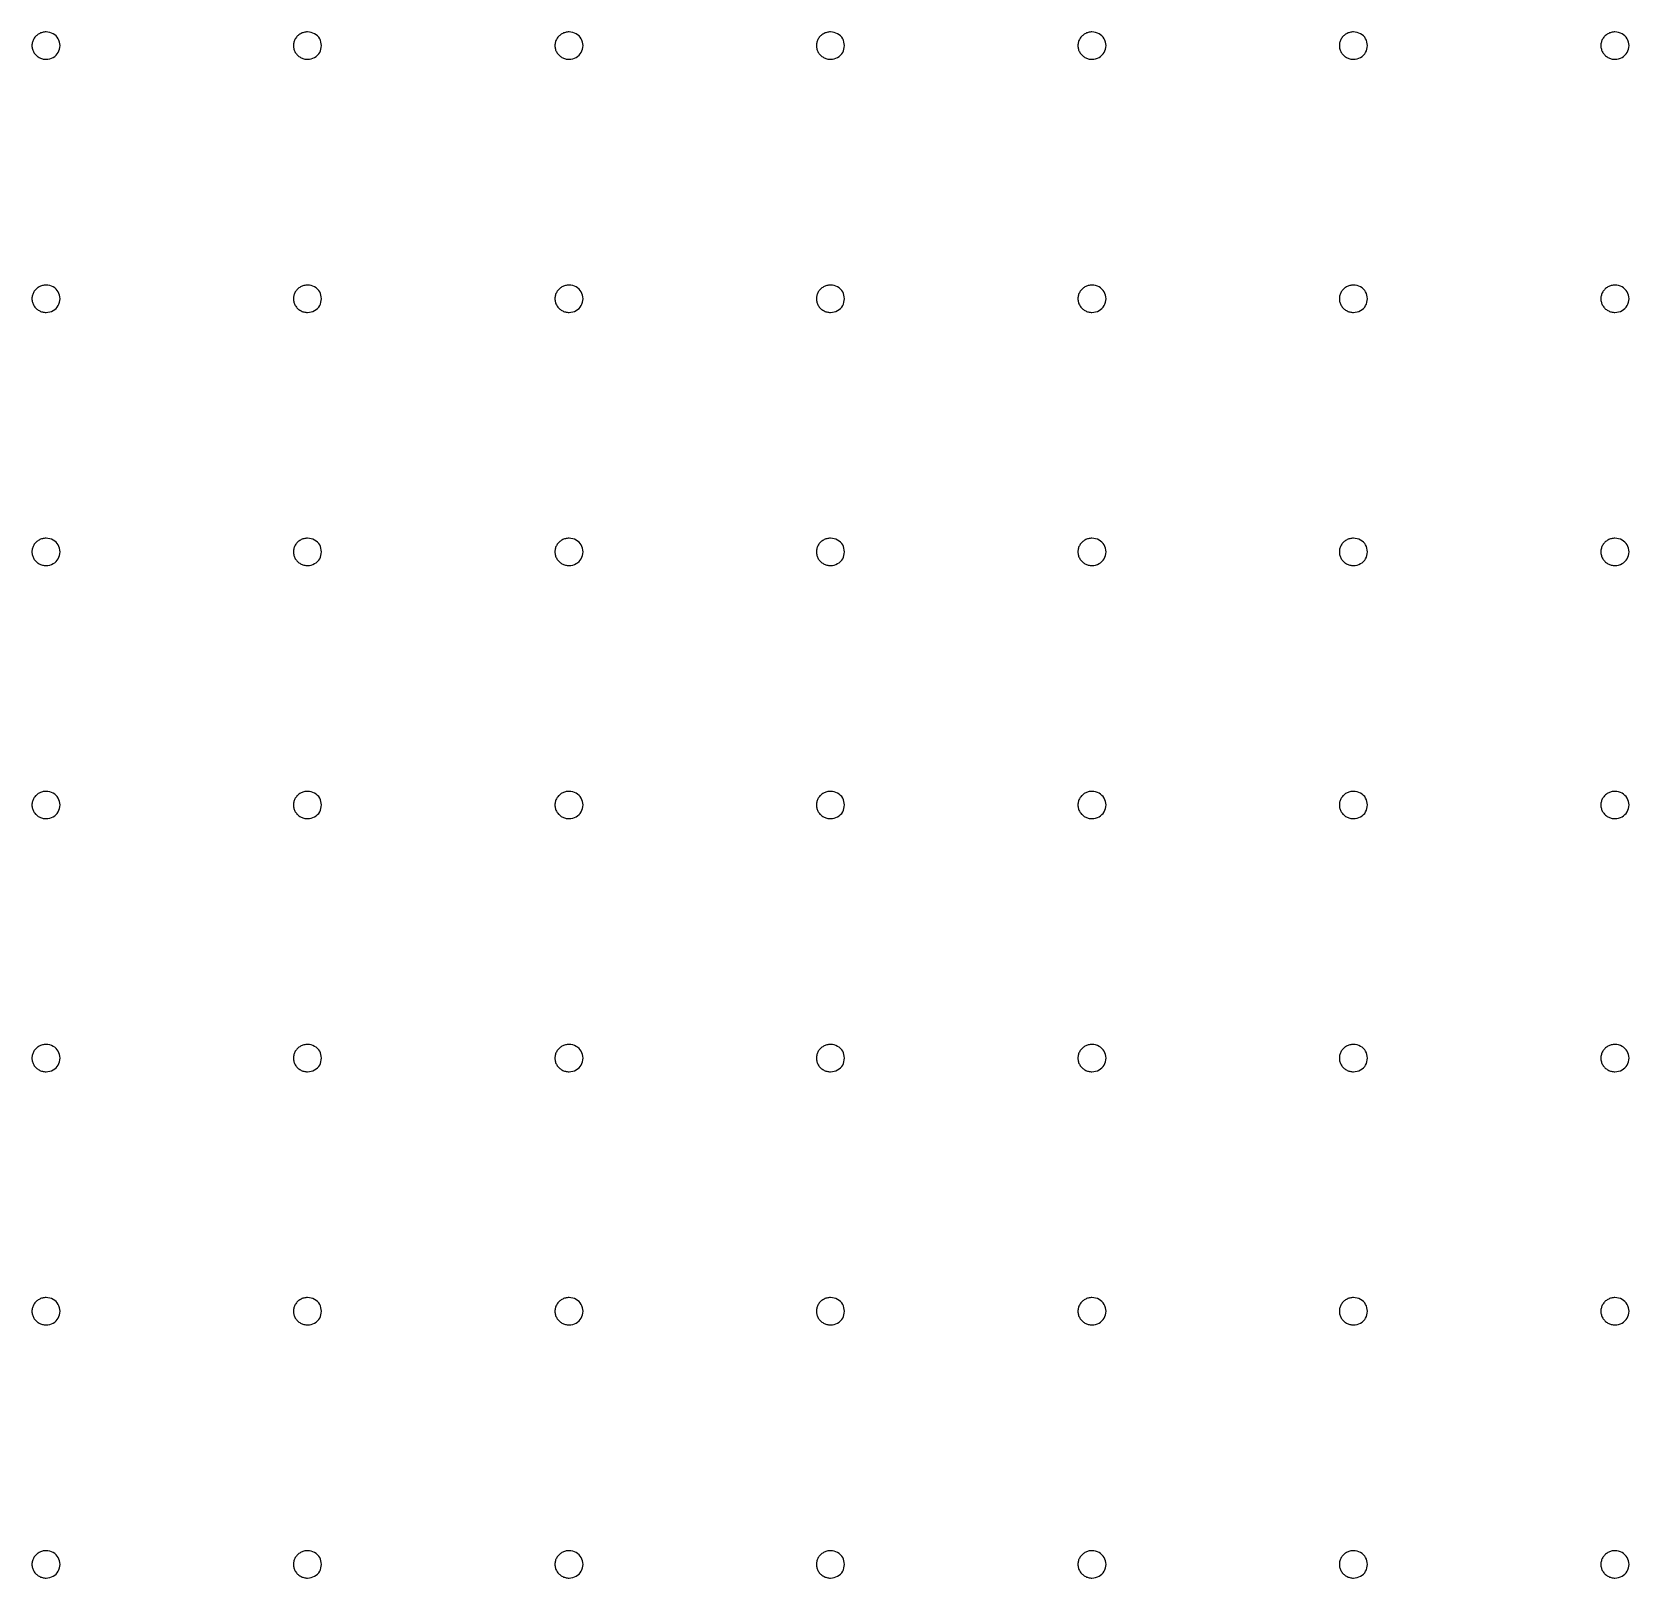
# Model space of a CAD drawing. Extents: x 0 to 210, y 0 to 204.
# Drawn here: x 177.17 to 209.91, y 171.75 to 203.43 of the extents above; entities that cross this region are included whole.
import ezdxf

# ---------------------------------------------------------------- set-up
doc = ezdxf.new("R2010")
doc.units = 0
doc.layers.add('Capa_1', color=7, linetype='CONTINUOUS')

msp = doc.modelspace()

# ---------------------------------------------------------------- linework, layer by layer
at = {"layer": 'Capa_1', "color": 7}
for p, q in [((177.748224, 203.145772), (177.748224, 203.145772)), ((183.108774, 203.145772), (183.108774, 203.145772)), ((188.469324, 203.145772), (188.469324, 203.145772)), ((193.829876, 203.145772), (193.829876, 203.145772)), ((199.190426, 203.145772), (199.190426, 203.145772)), ((204.550975, 203.145772), (204.550975, 203.145772)), ((209.911525, 203.145772), (209.911525, 203.145772)), ((177.748224, 197.958985), (177.748224, 197.958985)), ((183.108774, 197.958985), (183.108774, 197.958985)), ((188.469324, 197.958985), (188.469324, 197.958985)), ((193.829876, 197.958985), (193.829876, 197.958985)), ((199.190426, 197.958985), (199.190426, 197.958985)), ((204.550975, 197.958985), (204.550975, 197.958985)), ((209.911525, 197.958985), (209.911525, 197.958985)), ((177.748224, 192.772198), (177.748224, 192.772198)), ((183.108774, 192.772198), (183.108774, 192.772198)), ((188.469324, 192.772198), (188.469324, 192.772198)), ((193.829876, 192.772198), (193.829876, 192.772198)), ((199.190426, 192.772198), (199.190426, 192.772198)), ((204.550975, 192.772198), (204.550975, 192.772198)), ((209.911525, 192.772198), (209.911525, 192.772198)), ((177.748224, 187.585411), (177.748224, 187.585411)), ((183.108774, 187.585411), (183.108774, 187.585411)), ((188.469324, 187.585411), (188.469324, 187.585411)), ((193.829876, 187.585411), (193.829876, 187.585411)), ((199.190426, 187.585411), (199.190426, 187.585411)), ((204.550975, 187.585411), (204.550975, 187.585411)), ((209.911525, 187.585411), (209.911525, 187.585411)), ((177.748224, 182.398624), (177.748224, 182.398624)), ((183.108774, 182.398624), (183.108774, 182.398624)), ((188.469324, 182.398624), (188.469324, 182.398624)), ((193.829876, 182.398624), (193.829876, 182.398624)), ((199.190426, 182.398624), (199.190426, 182.398624)), ((204.550975, 182.398624), (204.550975, 182.398624)), ((209.911525, 182.398624), (209.911525, 182.398624)), ((177.748224, 177.211838), (177.748224, 177.211838)), ((183.108774, 177.211838), (183.108774, 177.211838)), ((188.469324, 177.211838), (188.469324, 177.211838)), ((193.829876, 177.211838), (193.829876, 177.211838)), ((199.190426, 177.211838), (199.190426, 177.211838)), ((204.550975, 177.211838), (204.550975, 177.211838)), ((209.911525, 177.211838), (209.911525, 177.211838)), ((177.748224, 172.025051), (177.748224, 172.025051)), ((183.108774, 172.025051), (183.108774, 172.025051)), ((188.469324, 172.025051), (188.469324, 172.025051)), ((193.829876, 172.025051), (193.829876, 172.025051)), ((199.190426, 172.025051), (199.190426, 172.025051)), ((204.550975, 172.025051), (204.550975, 172.025051)), ((209.911525, 172.025051), (209.911525, 172.025051))]:
    msp.add_line(p, q, dxfattribs=at)
for points in [[(177.748224, 203.145772), (177.740158, 203.096338), (177.724152, 202.99824), (177.608517, 202.891787), (177.484204, 202.859508), (177.383585, 202.872438), (177.31314, 202.900581), (177.252542, 202.945441), (177.205987, 203.004047), (177.17667, 203.072369), (177.16663, 203.145772), (177.17667, 203.219174), (177.205988, 203.287496), (177.252542, 203.346101), (177.313141, 203.39096), (177.383586, 203.419103), (177.484204, 203.432033), (177.608517, 203.399754), (177.724151, 203.293302), (177.740158, 203.195205), (177.748224, 203.145772)], [(183.108774, 203.145772), (183.100708, 203.096338), (183.084702, 202.99824), (182.969067, 202.891787), (182.844754, 202.859508), (182.744135, 202.872438), (182.67369, 202.900581), (182.613091, 202.945441), (182.566537, 203.004047), (182.537219, 203.072369), (182.52718, 203.145772), (182.53722, 203.219174), (182.566538, 203.287496), (182.613092, 203.346101), (182.673691, 203.39096), (182.744136, 203.419103), (182.844754, 203.432033), (182.969066, 203.399754), (183.0847, 203.293302), (183.100708, 203.195205), (183.108774, 203.145772)], [(188.469324, 203.145772), (188.461258, 203.096338), (188.445251, 202.99824), (188.329617, 202.891787), (188.205304, 202.859508), (188.104685, 202.872438), (188.03424, 202.900581), (187.973641, 202.945441), (187.927087, 203.004047), (187.897769, 203.072369), (187.88773, 203.145772), (187.89777, 203.219174), (187.927088, 203.287496), (187.973642, 203.346101), (188.034241, 203.39096), (188.104685, 203.419103), (188.205304, 203.432033), (188.329616, 203.399754), (188.44525, 203.293302), (188.461257, 203.195205), (188.469324, 203.145772)], [(193.829876, 203.145772), (193.82181, 203.096338), (193.805804, 202.99824), (193.690169, 202.891787), (193.565856, 202.859508), (193.465237, 202.872438), (193.394792, 202.900581), (193.334193, 202.945441), (193.287639, 203.004047), (193.258321, 203.072369), (193.248282, 203.145772), (193.258322, 203.219174), (193.28764, 203.287496), (193.334194, 203.346101), (193.394793, 203.39096), (193.465238, 203.419103), (193.565856, 203.432033), (193.690168, 203.399754), (193.805803, 203.293302), (193.82181, 203.195205), (193.829876, 203.145772)], [(199.190426, 203.145772), (199.18236, 203.096338), (199.166353, 202.99824), (199.050719, 202.891787), (198.926406, 202.859508), (198.825787, 202.872438), (198.755342, 202.900581), (198.694743, 202.945441), (198.648189, 203.004047), (198.618871, 203.072369), (198.608832, 203.145772), (198.618872, 203.219174), (198.64819, 203.287496), (198.694744, 203.346101), (198.755343, 203.39096), (198.825787, 203.419103), (198.926406, 203.432033), (199.050718, 203.399754), (199.166352, 203.293302), (199.182359, 203.195205), (199.190426, 203.145772)], [(204.550975, 203.145772), (204.54291, 203.096338), (204.526903, 202.99824), (204.411269, 202.891787), (204.286956, 202.859508), (204.186337, 202.872438), (204.115892, 202.900581), (204.055293, 202.945441), (204.008739, 203.004047), (203.979421, 203.072369), (203.969382, 203.145772), (203.979422, 203.219174), (204.008739, 203.287496), (204.055294, 203.346101), (204.115893, 203.39096), (204.186337, 203.419103), (204.286956, 203.432033), (204.411268, 203.399754), (204.526902, 203.293302), (204.542909, 203.195205), (204.550975, 203.145772)], [(209.911525, 203.145772), (209.903459, 203.096338), (209.887453, 202.99824), (209.771819, 202.891787), (209.647506, 202.859508), (209.546887, 202.872438), (209.476442, 202.900581), (209.415843, 202.945441), (209.369288, 203.004047), (209.339971, 203.072369), (209.329932, 203.145772), (209.339971, 203.219174), (209.369289, 203.287496), (209.415844, 203.346101), (209.476442, 203.39096), (209.546887, 203.419103), (209.647506, 203.432033), (209.771818, 203.399754), (209.887452, 203.293302), (209.903459, 203.195205), (209.911525, 203.145772)], [(177.748224, 197.958985), (177.740158, 197.909551), (177.724152, 197.811453), (177.608517, 197.705), (177.484204, 197.672721), (177.383585, 197.685651), (177.31314, 197.713795), (177.252542, 197.758654), (177.205987, 197.81726), (177.17667, 197.885582), (177.16663, 197.958985), (177.17667, 198.032387), (177.205988, 198.100709), (177.252542, 198.159314), (177.313141, 198.204173), (177.383586, 198.232316), (177.484204, 198.245246), (177.608517, 198.212967), (177.724151, 198.106515), (177.740158, 198.008418), (177.748224, 197.958985)], [(183.108774, 197.958985), (183.100708, 197.909551), (183.084702, 197.811453), (182.969067, 197.705), (182.844754, 197.672721), (182.744135, 197.685651), (182.67369, 197.713795), (182.613091, 197.758654), (182.566537, 197.81726), (182.537219, 197.885582), (182.52718, 197.958985), (182.53722, 198.032387), (182.566538, 198.100709), (182.613092, 198.159314), (182.673691, 198.204173), (182.744136, 198.232316), (182.844754, 198.245246), (182.969066, 198.212967), (183.0847, 198.106515), (183.100708, 198.008418), (183.108774, 197.958985)], [(188.469324, 197.958985), (188.461258, 197.909551), (188.445251, 197.811453), (188.329617, 197.705), (188.205304, 197.672721), (188.104685, 197.685651), (188.03424, 197.713795), (187.973641, 197.758654), (187.927087, 197.81726), (187.897769, 197.885582), (187.88773, 197.958985), (187.89777, 198.032387), (187.927088, 198.100709), (187.973642, 198.159314), (188.034241, 198.204173), (188.104685, 198.232316), (188.205304, 198.245246), (188.329616, 198.212967), (188.44525, 198.106515), (188.461257, 198.008418), (188.469324, 197.958985)], [(193.829876, 197.958985), (193.82181, 197.909551), (193.805804, 197.811453), (193.690169, 197.705), (193.565856, 197.672721), (193.465237, 197.685651), (193.394792, 197.713795), (193.334193, 197.758654), (193.287639, 197.81726), (193.258321, 197.885582), (193.248282, 197.958985), (193.258322, 198.032387), (193.28764, 198.100709), (193.334194, 198.159314), (193.394793, 198.204173), (193.465238, 198.232316), (193.565856, 198.245246), (193.690168, 198.212967), (193.805803, 198.106515), (193.82181, 198.008418), (193.829876, 197.958985)], [(199.190426, 197.958985), (199.18236, 197.909551), (199.166353, 197.811453), (199.050719, 197.705), (198.926406, 197.672721), (198.825787, 197.685651), (198.755342, 197.713795), (198.694743, 197.758654), (198.648189, 197.81726), (198.618871, 197.885582), (198.608832, 197.958985), (198.618872, 198.032387), (198.64819, 198.100709), (198.694744, 198.159314), (198.755343, 198.204173), (198.825787, 198.232316), (198.926406, 198.245246), (199.050718, 198.212967), (199.166352, 198.106515), (199.182359, 198.008418), (199.190426, 197.958985)], [(204.550975, 197.958985), (204.54291, 197.909551), (204.526903, 197.811453), (204.411269, 197.705), (204.286956, 197.672721), (204.186337, 197.685651), (204.115892, 197.713795), (204.055293, 197.758654), (204.008739, 197.81726), (203.979421, 197.885582), (203.969382, 197.958985), (203.979422, 198.032387), (204.008739, 198.100709), (204.055294, 198.159314), (204.115893, 198.204173), (204.186337, 198.232316), (204.286956, 198.245246), (204.411268, 198.212967), (204.526902, 198.106515), (204.542909, 198.008418), (204.550975, 197.958985)], [(209.911525, 197.958985), (209.903459, 197.909551), (209.887453, 197.811453), (209.771819, 197.705), (209.647506, 197.672721), (209.546887, 197.685651), (209.476442, 197.713795), (209.415843, 197.758654), (209.369288, 197.81726), (209.339971, 197.885582), (209.329932, 197.958985), (209.339971, 198.032387), (209.369289, 198.100709), (209.415844, 198.159314), (209.476442, 198.204173), (209.546887, 198.232316), (209.647506, 198.245246), (209.771818, 198.212967), (209.887452, 198.106515), (209.903459, 198.008418), (209.911525, 197.958985)], [(177.748224, 192.772198), (177.740158, 192.722764), (177.724152, 192.624666), (177.608517, 192.518213), (177.484204, 192.485934), (177.383585, 192.498864), (177.31314, 192.527007), (177.252542, 192.571867), (177.205987, 192.630473), (177.17667, 192.698795), (177.16663, 192.772198), (177.17667, 192.8456), (177.205988, 192.913922), (177.252542, 192.972527), (177.313141, 193.017386), (177.383586, 193.045529), (177.484204, 193.058459), (177.608517, 193.02618), (177.724151, 192.919728), (177.740158, 192.821631), (177.748224, 192.772198)], [(183.108774, 192.772198), (183.100708, 192.722764), (183.084702, 192.624666), (182.969067, 192.518213), (182.844754, 192.485934), (182.744135, 192.498864), (182.67369, 192.527007), (182.613091, 192.571867), (182.566537, 192.630473), (182.537219, 192.698795), (182.52718, 192.772198), (182.53722, 192.8456), (182.566538, 192.913922), (182.613092, 192.972527), (182.673691, 193.017386), (182.744136, 193.045529), (182.844754, 193.058459), (182.969066, 193.02618), (183.0847, 192.919728), (183.100708, 192.821631), (183.108774, 192.772198)], [(188.469324, 192.772198), (188.461258, 192.722764), (188.445251, 192.624666), (188.329617, 192.518213), (188.205304, 192.485934), (188.104685, 192.498864), (188.03424, 192.527007), (187.973641, 192.571867), (187.927087, 192.630473), (187.897769, 192.698795), (187.88773, 192.772198), (187.89777, 192.8456), (187.927088, 192.913922), (187.973642, 192.972527), (188.034241, 193.017386), (188.104685, 193.045529), (188.205304, 193.058459), (188.329616, 193.02618), (188.44525, 192.919728), (188.461257, 192.821631), (188.469324, 192.772198)], [(193.829876, 192.772198), (193.82181, 192.722764), (193.805804, 192.624666), (193.690169, 192.518213), (193.565856, 192.485934), (193.465237, 192.498864), (193.394792, 192.527007), (193.334193, 192.571867), (193.287639, 192.630473), (193.258321, 192.698795), (193.248282, 192.772198), (193.258322, 192.8456), (193.28764, 192.913922), (193.334194, 192.972527), (193.394793, 193.017386), (193.465238, 193.045529), (193.565856, 193.058459), (193.690168, 193.02618), (193.805803, 192.919728), (193.82181, 192.821631), (193.829876, 192.772198)], [(199.190426, 192.772198), (199.18236, 192.722764), (199.166353, 192.624666), (199.050719, 192.518213), (198.926406, 192.485934), (198.825787, 192.498864), (198.755342, 192.527007), (198.694743, 192.571867), (198.648189, 192.630473), (198.618871, 192.698795), (198.608832, 192.772198), (198.618872, 192.8456), (198.64819, 192.913922), (198.694744, 192.972527), (198.755343, 193.017386), (198.825787, 193.045529), (198.926406, 193.058459), (199.050718, 193.02618), (199.166352, 192.919728), (199.182359, 192.821631), (199.190426, 192.772198)], [(204.550975, 192.772198), (204.54291, 192.722764), (204.526903, 192.624666), (204.411269, 192.518213), (204.286956, 192.485934), (204.186337, 192.498864), (204.115892, 192.527007), (204.055293, 192.571867), (204.008739, 192.630473), (203.979421, 192.698795), (203.969382, 192.772198), (203.979422, 192.8456), (204.008739, 192.913922), (204.055294, 192.972527), (204.115893, 193.017386), (204.186337, 193.045529), (204.286956, 193.058459), (204.411268, 193.02618), (204.526902, 192.919728), (204.542909, 192.821631), (204.550975, 192.772198)], [(209.911525, 192.772198), (209.903459, 192.722764), (209.887453, 192.624666), (209.771819, 192.518213), (209.647506, 192.485934), (209.546887, 192.498864), (209.476442, 192.527007), (209.415843, 192.571867), (209.369288, 192.630473), (209.339971, 192.698795), (209.329932, 192.772198), (209.339971, 192.8456), (209.369289, 192.913922), (209.415844, 192.972527), (209.476442, 193.017386), (209.546887, 193.045529), (209.647506, 193.058459), (209.771818, 193.02618), (209.887452, 192.919728), (209.903459, 192.821631), (209.911525, 192.772198)], [(177.748224, 187.585411), (177.740158, 187.535978), (177.724152, 187.43788), (177.608517, 187.331427), (177.484204, 187.299147), (177.383585, 187.312077), (177.31314, 187.340221), (177.252542, 187.385081), (177.205987, 187.443686), (177.17667, 187.512008), (177.16663, 187.585411), (177.17667, 187.658813), (177.205988, 187.727135), (177.252542, 187.78574), (177.313141, 187.830599), (177.383586, 187.858742), (177.484204, 187.871673), (177.608517, 187.839393), (177.724151, 187.732941), (177.740158, 187.634844), (177.748224, 187.585411)], [(183.108774, 187.585411), (183.100708, 187.535978), (183.084702, 187.43788), (182.969067, 187.331427), (182.844754, 187.299147), (182.744135, 187.312077), (182.67369, 187.340221), (182.613091, 187.385081), (182.566537, 187.443686), (182.537219, 187.512008), (182.52718, 187.585411), (182.53722, 187.658813), (182.566538, 187.727135), (182.613092, 187.78574), (182.673691, 187.830599), (182.744136, 187.858742), (182.844754, 187.871673), (182.969066, 187.839393), (183.0847, 187.732941), (183.100708, 187.634844), (183.108774, 187.585411)], [(188.469324, 187.585411), (188.461258, 187.535978), (188.445251, 187.43788), (188.329617, 187.331427), (188.205304, 187.299147), (188.104685, 187.312077), (188.03424, 187.340221), (187.973641, 187.385081), (187.927087, 187.443686), (187.897769, 187.512008), (187.88773, 187.585411), (187.89777, 187.658813), (187.927088, 187.727135), (187.973642, 187.78574), (188.034241, 187.830599), (188.104685, 187.858742), (188.205304, 187.871673), (188.329616, 187.839393), (188.44525, 187.732941), (188.461257, 187.634844), (188.469324, 187.585411)], [(193.829876, 187.585411), (193.82181, 187.535978), (193.805804, 187.43788), (193.690169, 187.331427), (193.565856, 187.299147), (193.465237, 187.312077), (193.394792, 187.340221), (193.334193, 187.385081), (193.287639, 187.443686), (193.258321, 187.512008), (193.248282, 187.585411), (193.258322, 187.658813), (193.28764, 187.727135), (193.334194, 187.78574), (193.394793, 187.830599), (193.465238, 187.858742), (193.565856, 187.871673), (193.690168, 187.839393), (193.805803, 187.732941), (193.82181, 187.634844), (193.829876, 187.585411)], [(199.190426, 187.585411), (199.18236, 187.535978), (199.166353, 187.43788), (199.050719, 187.331427), (198.926406, 187.299147), (198.825787, 187.312077), (198.755342, 187.340221), (198.694743, 187.385081), (198.648189, 187.443686), (198.618871, 187.512008), (198.608832, 187.585411), (198.618872, 187.658813), (198.64819, 187.727135), (198.694744, 187.78574), (198.755343, 187.830599), (198.825787, 187.858742), (198.926406, 187.871673), (199.050718, 187.839393), (199.166352, 187.732941), (199.182359, 187.634844), (199.190426, 187.585411)], [(204.550975, 187.585411), (204.54291, 187.535978), (204.526903, 187.43788), (204.411269, 187.331427), (204.286956, 187.299147), (204.186337, 187.312077), (204.115892, 187.340221), (204.055293, 187.385081), (204.008739, 187.443686), (203.979421, 187.512008), (203.969382, 187.585411), (203.979422, 187.658813), (204.008739, 187.727135), (204.055294, 187.78574), (204.115893, 187.830599), (204.186337, 187.858742), (204.286956, 187.871673), (204.411268, 187.839393), (204.526902, 187.732941), (204.542909, 187.634844), (204.550975, 187.585411)], [(209.911525, 187.585411), (209.903459, 187.535978), (209.887453, 187.43788), (209.771819, 187.331427), (209.647506, 187.299147), (209.546887, 187.312077), (209.476442, 187.340221), (209.415843, 187.385081), (209.369288, 187.443686), (209.339971, 187.512008), (209.329932, 187.585411), (209.339971, 187.658813), (209.369289, 187.727135), (209.415844, 187.78574), (209.476442, 187.830599), (209.546887, 187.858742), (209.647506, 187.871673), (209.771818, 187.839393), (209.887452, 187.732941), (209.903459, 187.634844), (209.911525, 187.585411)], [(177.748224, 182.398624), (177.740158, 182.349191), (177.724152, 182.251093), (177.608517, 182.144639), (177.484204, 182.11236), (177.383585, 182.12529), (177.31314, 182.153434), (177.252542, 182.198294), (177.205987, 182.256899), (177.17667, 182.325221), (177.16663, 182.398624), (177.17667, 182.472026), (177.205988, 182.540348), (177.252542, 182.598953), (177.313141, 182.643812), (177.383586, 182.671955), (177.484204, 182.684886), (177.608517, 182.652606), (177.724151, 182.546154), (177.740158, 182.448057), (177.748224, 182.398624)], [(183.108774, 182.398624), (183.100708, 182.349191), (183.084702, 182.251093), (182.969067, 182.144639), (182.844754, 182.11236), (182.744135, 182.12529), (182.67369, 182.153434), (182.613091, 182.198294), (182.566537, 182.256899), (182.537219, 182.325221), (182.52718, 182.398624), (182.53722, 182.472026), (182.566538, 182.540348), (182.613092, 182.598953), (182.673691, 182.643812), (182.744136, 182.671955), (182.844754, 182.684886), (182.969066, 182.652606), (183.0847, 182.546154), (183.100708, 182.448057), (183.108774, 182.398624)], [(188.469324, 182.398624), (188.461258, 182.349191), (188.445251, 182.251093), (188.329617, 182.144639), (188.205304, 182.11236), (188.104685, 182.12529), (188.03424, 182.153434), (187.973641, 182.198294), (187.927087, 182.256899), (187.897769, 182.325221), (187.88773, 182.398624), (187.89777, 182.472026), (187.927088, 182.540348), (187.973642, 182.598953), (188.034241, 182.643812), (188.104685, 182.671955), (188.205304, 182.684886), (188.329616, 182.652606), (188.44525, 182.546154), (188.461257, 182.448057), (188.469324, 182.398624)], [(193.829876, 182.398624), (193.82181, 182.349191), (193.805804, 182.251093), (193.690169, 182.144639), (193.565856, 182.11236), (193.465237, 182.12529), (193.394792, 182.153434), (193.334193, 182.198294), (193.287639, 182.256899), (193.258321, 182.325221), (193.248282, 182.398624), (193.258322, 182.472026), (193.28764, 182.540348), (193.334194, 182.598953), (193.394793, 182.643812), (193.465238, 182.671955), (193.565856, 182.684886), (193.690168, 182.652606), (193.805803, 182.546154), (193.82181, 182.448057), (193.829876, 182.398624)], [(199.190426, 182.398624), (199.18236, 182.349191), (199.166353, 182.251093), (199.050719, 182.144639), (198.926406, 182.11236), (198.825787, 182.12529), (198.755342, 182.153434), (198.694743, 182.198294), (198.648189, 182.256899), (198.618871, 182.325221), (198.608832, 182.398624), (198.618872, 182.472026), (198.64819, 182.540348), (198.694744, 182.598953), (198.755343, 182.643812), (198.825787, 182.671955), (198.926406, 182.684886), (199.050718, 182.652606), (199.166352, 182.546154), (199.182359, 182.448057), (199.190426, 182.398624)], [(204.550975, 182.398624), (204.54291, 182.349191), (204.526903, 182.251093), (204.411269, 182.144639), (204.286956, 182.11236), (204.186337, 182.12529), (204.115892, 182.153434), (204.055293, 182.198294), (204.008739, 182.256899), (203.979421, 182.325221), (203.969382, 182.398624), (203.979422, 182.472026), (204.008739, 182.540348), (204.055294, 182.598953), (204.115893, 182.643812), (204.186337, 182.671955), (204.286956, 182.684886), (204.411268, 182.652606), (204.526902, 182.546154), (204.542909, 182.448057), (204.550975, 182.398624)], [(209.911525, 182.398624), (209.903459, 182.349191), (209.887453, 182.251093), (209.771819, 182.144639), (209.647506, 182.11236), (209.546887, 182.12529), (209.476442, 182.153434), (209.415843, 182.198294), (209.369288, 182.256899), (209.339971, 182.325221), (209.329932, 182.398624), (209.339971, 182.472026), (209.369289, 182.540348), (209.415844, 182.598953), (209.476442, 182.643812), (209.546887, 182.671955), (209.647506, 182.684886), (209.771818, 182.652606), (209.887452, 182.546154), (209.903459, 182.448057), (209.911525, 182.398624)], [(177.748224, 177.211838), (177.740158, 177.162404), (177.724152, 177.064306), (177.608517, 176.957853), (177.484204, 176.925574), (177.383585, 176.938504), (177.31314, 176.966647), (177.252542, 177.011507), (177.205987, 177.070113), (177.17667, 177.138435), (177.16663, 177.211838), (177.17667, 177.28524), (177.205988, 177.353562), (177.252542, 177.412166), (177.313141, 177.457026), (177.383586, 177.485169), (177.484204, 177.498099), (177.608517, 177.46582), (177.724151, 177.359368), (177.740158, 177.261271), (177.748224, 177.211838)], [(183.108774, 177.211838), (183.100708, 177.162404), (183.084702, 177.064306), (182.969067, 176.957853), (182.844754, 176.925574), (182.744135, 176.938504), (182.67369, 176.966647), (182.613091, 177.011507), (182.566537, 177.070113), (182.537219, 177.138435), (182.52718, 177.211838), (182.53722, 177.28524), (182.566538, 177.353562), (182.613092, 177.412166), (182.673691, 177.457026), (182.744136, 177.485169), (182.844754, 177.498099), (182.969066, 177.46582), (183.0847, 177.359368), (183.100708, 177.261271), (183.108774, 177.211838)], [(188.469324, 177.211838), (188.461258, 177.162404), (188.445251, 177.064306), (188.329617, 176.957853), (188.205304, 176.925574), (188.104685, 176.938504), (188.03424, 176.966647), (187.973641, 177.011507), (187.927087, 177.070113), (187.897769, 177.138435), (187.88773, 177.211838), (187.89777, 177.28524), (187.927088, 177.353562), (187.973642, 177.412166), (188.034241, 177.457026), (188.104685, 177.485169), (188.205304, 177.498099), (188.329616, 177.46582), (188.44525, 177.359368), (188.461257, 177.261271), (188.469324, 177.211838)], [(193.829876, 177.211838), (193.82181, 177.162404), (193.805804, 177.064306), (193.690169, 176.957853), (193.565856, 176.925574), (193.465237, 176.938504), (193.394792, 176.966647), (193.334193, 177.011507), (193.287639, 177.070113), (193.258321, 177.138435), (193.248282, 177.211838), (193.258322, 177.28524), (193.28764, 177.353562), (193.334194, 177.412166), (193.394793, 177.457026), (193.465238, 177.485169), (193.565856, 177.498099), (193.690168, 177.46582), (193.805803, 177.359368), (193.82181, 177.261271), (193.829876, 177.211838)], [(199.190426, 177.211838), (199.18236, 177.162404), (199.166353, 177.064306), (199.050719, 176.957853), (198.926406, 176.925574), (198.825787, 176.938504), (198.755342, 176.966647), (198.694743, 177.011507), (198.648189, 177.070113), (198.618871, 177.138435), (198.608832, 177.211838), (198.618872, 177.28524), (198.64819, 177.353562), (198.694744, 177.412166), (198.755343, 177.457026), (198.825787, 177.485169), (198.926406, 177.498099), (199.050718, 177.46582), (199.166352, 177.359368), (199.182359, 177.261271), (199.190426, 177.211838)], [(204.550975, 177.211838), (204.54291, 177.162404), (204.526903, 177.064306), (204.411269, 176.957853), (204.286956, 176.925574), (204.186337, 176.938504), (204.115892, 176.966647), (204.055293, 177.011507), (204.008739, 177.070113), (203.979421, 177.138435), (203.969382, 177.211838), (203.979422, 177.28524), (204.008739, 177.353562), (204.055294, 177.412166), (204.115893, 177.457026), (204.186337, 177.485169), (204.286956, 177.498099), (204.411268, 177.46582), (204.526902, 177.359368), (204.542909, 177.261271), (204.550975, 177.211838)], [(209.911525, 177.211838), (209.903459, 177.162404), (209.887453, 177.064306), (209.771819, 176.957853), (209.647506, 176.925574), (209.546887, 176.938504), (209.476442, 176.966647), (209.415843, 177.011507), (209.369288, 177.070113), (209.339971, 177.138435), (209.329932, 177.211838), (209.339971, 177.28524), (209.369289, 177.353562), (209.415844, 177.412166), (209.476442, 177.457026), (209.546887, 177.485169), (209.647506, 177.498099), (209.771818, 177.46582), (209.887452, 177.359368), (209.903459, 177.261271), (209.911525, 177.211838)], [(177.748224, 172.025051), (177.740158, 171.975618), (177.724152, 171.87752), (177.608517, 171.771067), (177.484204, 171.738787), (177.383585, 171.751718), (177.31314, 171.779861), (177.252542, 171.824721), (177.205987, 171.883326), (177.17667, 171.951649), (177.16663, 172.025051), (177.17667, 172.098453), (177.205988, 172.166775), (177.252542, 172.22538), (177.313141, 172.27024), (177.383586, 172.298382), (177.484204, 172.311313), (177.608517, 172.279034), (177.724151, 172.172582), (177.740158, 172.074484), (177.748224, 172.025051)], [(183.108774, 172.025051), (183.100708, 171.975618), (183.084702, 171.87752), (182.969067, 171.771067), (182.844754, 171.738787), (182.744135, 171.751718), (182.67369, 171.779861), (182.613091, 171.824721), (182.566537, 171.883326), (182.537219, 171.951649), (182.52718, 172.025051), (182.53722, 172.098453), (182.566538, 172.166775), (182.613092, 172.22538), (182.673691, 172.27024), (182.744136, 172.298382), (182.844754, 172.311313), (182.969066, 172.279034), (183.0847, 172.172582), (183.100708, 172.074484), (183.108774, 172.025051)], [(188.469324, 172.025051), (188.461258, 171.975618), (188.445251, 171.87752), (188.329617, 171.771067), (188.205304, 171.738787), (188.104685, 171.751718), (188.03424, 171.779861), (187.973641, 171.824721), (187.927087, 171.883326), (187.897769, 171.951649), (187.88773, 172.025051), (187.89777, 172.098453), (187.927088, 172.166775), (187.973642, 172.22538), (188.034241, 172.27024), (188.104685, 172.298382), (188.205304, 172.311313), (188.329616, 172.279034), (188.44525, 172.172582), (188.461257, 172.074484), (188.469324, 172.025051)], [(193.829876, 172.025051), (193.82181, 171.975618), (193.805804, 171.87752), (193.690169, 171.771067), (193.565856, 171.738787), (193.465237, 171.751718), (193.394792, 171.779861), (193.334193, 171.824721), (193.287639, 171.883326), (193.258321, 171.951649), (193.248282, 172.025051), (193.258322, 172.098453), (193.28764, 172.166775), (193.334194, 172.22538), (193.394793, 172.27024), (193.465238, 172.298382), (193.565856, 172.311313), (193.690168, 172.279034), (193.805803, 172.172582), (193.82181, 172.074484), (193.829876, 172.025051)], [(199.190426, 172.025051), (199.18236, 171.975618), (199.166353, 171.87752), (199.050719, 171.771067), (198.926406, 171.738787), (198.825787, 171.751718), (198.755342, 171.779861), (198.694743, 171.824721), (198.648189, 171.883326), (198.618871, 171.951649), (198.608832, 172.025051), (198.618872, 172.098453), (198.64819, 172.166775), (198.694744, 172.22538), (198.755343, 172.27024), (198.825787, 172.298382), (198.926406, 172.311313), (199.050718, 172.279034), (199.166352, 172.172582), (199.182359, 172.074484), (199.190426, 172.025051)], [(204.550975, 172.025051), (204.54291, 171.975618), (204.526903, 171.87752), (204.411269, 171.771067), (204.286956, 171.738787), (204.186337, 171.751718), (204.115892, 171.779861), (204.055293, 171.824721), (204.008739, 171.883326), (203.979421, 171.951649), (203.969382, 172.025051), (203.979422, 172.098453), (204.008739, 172.166775), (204.055294, 172.22538), (204.115893, 172.27024), (204.186337, 172.298382), (204.286956, 172.311313), (204.411268, 172.279034), (204.526902, 172.172582), (204.542909, 172.074484), (204.550975, 172.025051)], [(209.911525, 172.025051), (209.903459, 171.975618), (209.887453, 171.87752), (209.771819, 171.771067), (209.647506, 171.738787), (209.546887, 171.751718), (209.476442, 171.779861), (209.415843, 171.824721), (209.369288, 171.883326), (209.339971, 171.951649), (209.329932, 172.025051), (209.339971, 172.098453), (209.369289, 172.166775), (209.415844, 172.22538), (209.476442, 172.27024), (209.546887, 172.298382), (209.647506, 172.311313), (209.771818, 172.279034), (209.887452, 172.172582), (209.903459, 172.074484), (209.911525, 172.025051)]]:
    msp.add_open_spline(points, degree=3, knots=[0, 0, 0, 0, 0.146605, 0.290931, 0.441768, 0.517413, 0.592123, 0.666911, 0.741063, 0.814052, 0.887328, 0.960604, 1.033593, 1.107744, 1.182532, 1.257241, 1.332887, 1.483723, 1.628047, 1.774652, 1.774652, 1.774652, 1.774652], dxfattribs=at)

doc.saveas('drawing.dxf')
